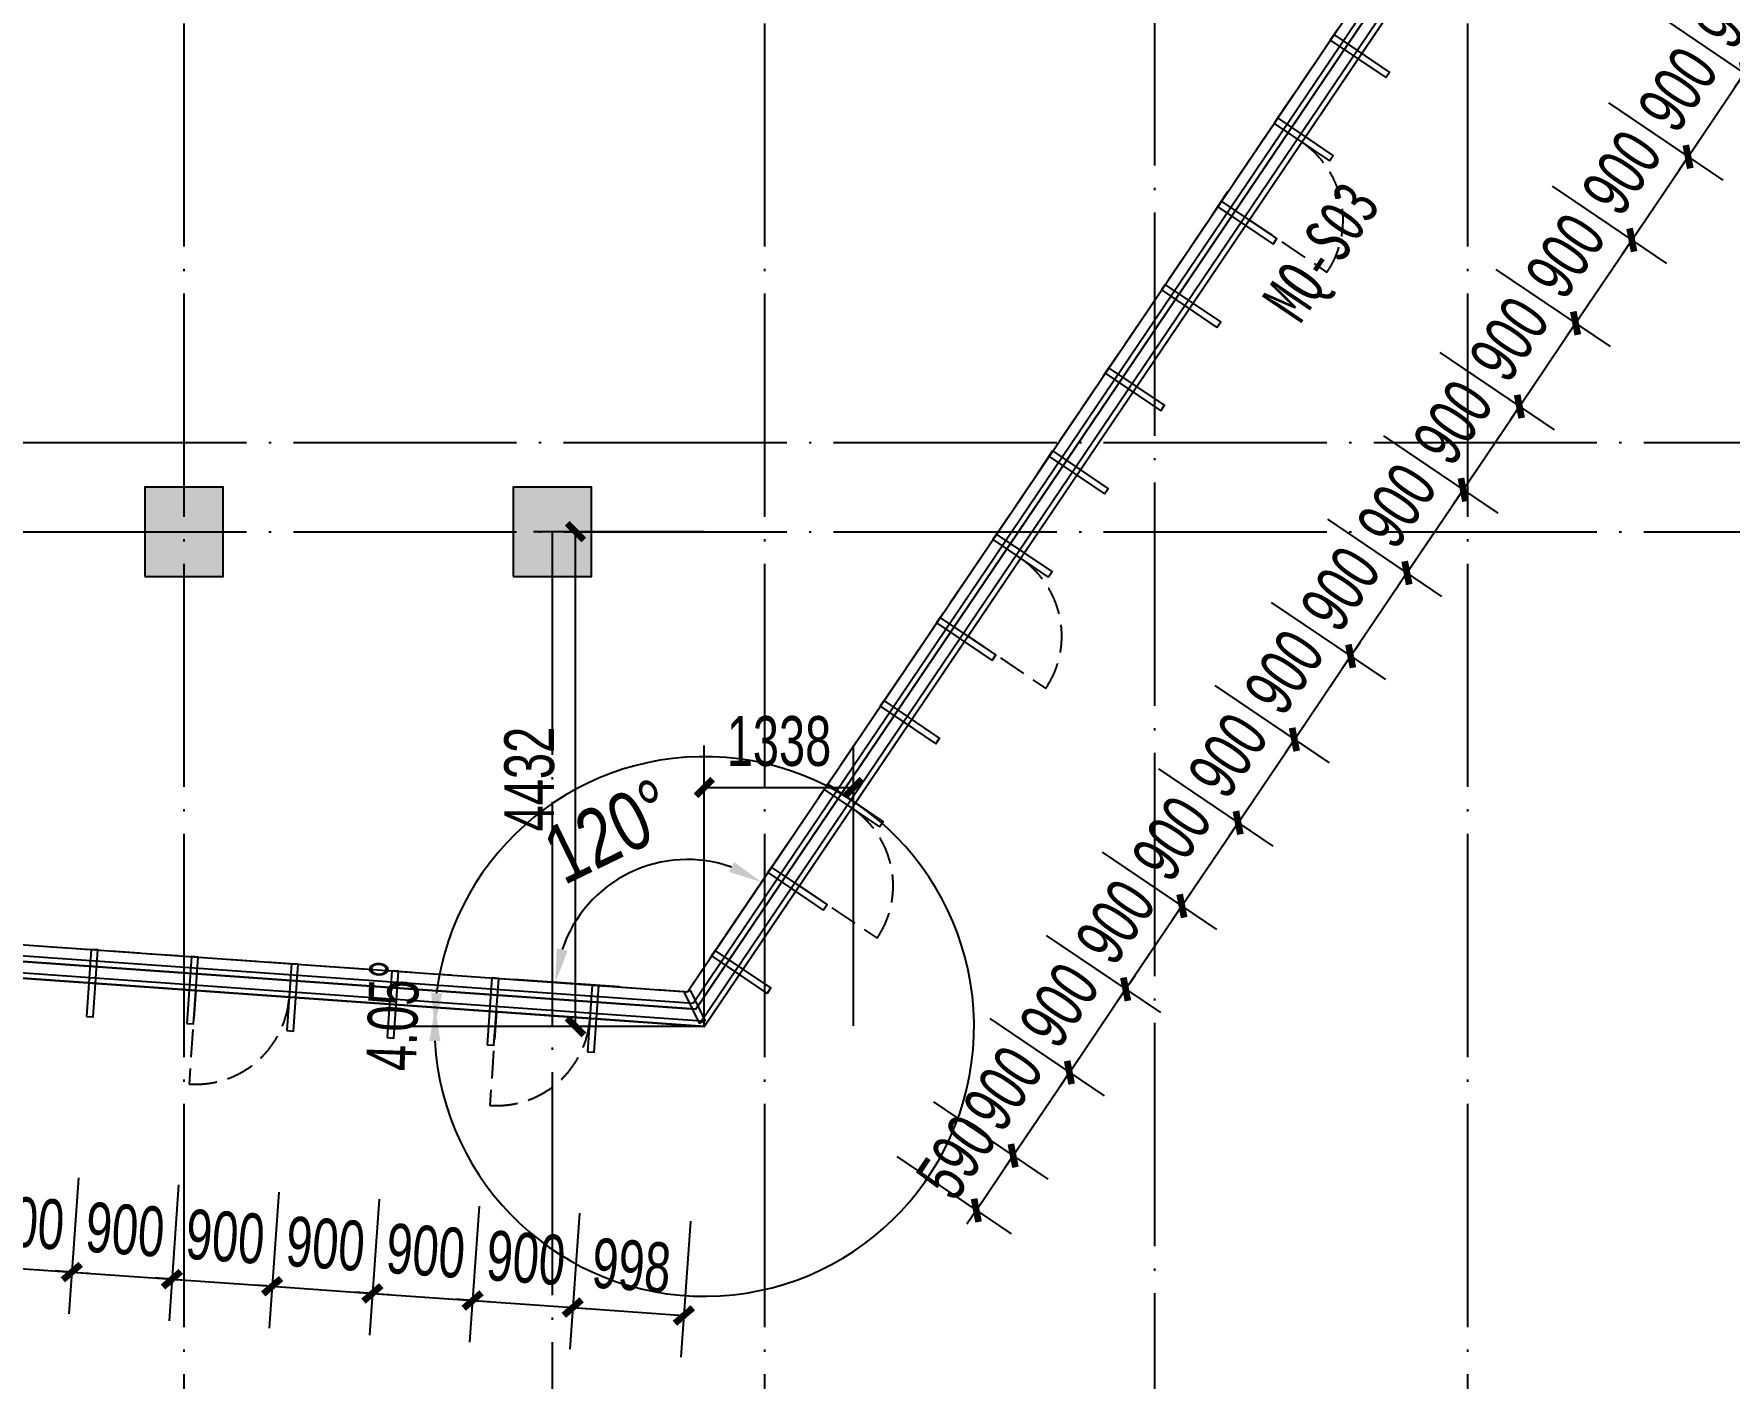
# Model space of a CAD drawing. Extents: x -409435 to 356702, y -107829 to 330904.
# Drawn here: x 103056 to 118244, y 170618 to 182659 of the extents above; entities that cross this region are included whole.
import ezdxf
from ezdxf.xclip import XClip

# ---------------------------------------------------------------- set-up
doc = ezdxf.new("R2010")
doc.units = 0
doc.header["$LTSCALE"] = 1000
doc.header["$MEASUREMENT"] = 0
doc.header["$XCLIPFRAME"] = 0
for name, pattern in [('104-14# 核心筒$0$DOTE', [2.42, 2, -0.2, 0.02, -0.2]), ('14#楼幕墙$0$DASH', [0.35, 0.25, -0.1]), ('X-104 14#平面$0$$0$DASH', [0.35, 0.25, -0.1])]:
    doc.linetypes.add(name, pattern=pattern)
for name, color, linetype in [('01-标注_尺寸', 124, 'Continuous'), ('104-14# 核心筒$0$A-C_玻璃幕墙', 140, 'Continuous'), ('104-14# 核心筒$0$A_AXIS-轴线', 36, '104-14# 核心筒$0$DOTE'), ('104-14# 核心筒$0$A_STR-砼柱', 51, 'Continuous'), ('14#楼幕墙$0$A-C_玻璃幕墙', 140, 'Continuous'), ('14#楼幕墙$0$A-C_窗', 140, 'Continuous'), ('PUB_HATCH', 8, 'Continuous'), ('X-104 14#平面$0$01-标注_尺寸', 124, 'Continuous'), ('X-104 14#平面$0$02-TEXT_门窗', 151, 'Continuous'), ('X-104 14#平面$0$A-C_玻璃幕墙', 140, 'Continuous'), ('X-104 14#平面$0$A-TECH_结构', 21, 'Continuous')]:
    doc.layers.add(name, color=color, linetype=linetype)
doc.layers.add('X-104 14#平面$0$000套内', color=226, linetype='Continuous', lineweight=30, plot=False)
doc.styles.add('_TCH_DIM_T3', font='ros.shx', dxfattribs={"width": 0.705882, "bigfont": 'jd.shx'})
doc.styles.add('X-104 14#平面$0$_TCH_DIM_T3', font='ros.shx', dxfattribs={"width": 0.8, "bigfont": 'jd.shx'})
doc.styles.add('X-104 14#平面$0$_TCH_WINDOW', font='STXIHEI_0.TTF', dxfattribs={"width": 0.75, "height": 3.5})
doc.dimstyles.new('_TCH_ARCH&&150', dxfattribs={"dimtxt": 446.25, "dimasz": 150, "dimexe": 375, "dimexo": 450, "dimgap": 189.375, "dimtad": 1, "dimdec": 0, "dimzin": 0, "dimdsep": 46, "dimtxsty": '_TCH_DIM_T3', "dimblk": 'ARCHTICK', "dimcen": 0.09, "dimclrt": 7, "dimazin": 2, "dimtfac": 1, "dimtdec": 0, "dimtix": 1, "dimtmove": 2, "dimatfit": 3, "dimfxl": 0, "dimtolj": 1, "dimtzin": 0, "dimarcsym": 0})
doc.dimstyles.new('_TCH_ARROW&&150', dxfattribs={"dimtxt": 446.25, "dimasz": 300, "dimexe": 375, "dimexo": 450, "dimgap": 150, "dimtad": 1, "dimdec": 0, "dimzin": 0, "dimdsep": 46, "dimtxsty": '_TCH_DIM_T3', "dimcen": 0.09, "dimclrt": 7, "dimazin": 2, "dimtfac": 1, "dimtdec": 0, "dimtix": 1, "dimtmove": 2, "dimatfit": 3, "dimfxl": 0, "dimtolj": 1, "dimtzin": 0, "dimarcsym": 0})
doc.dimstyles.new('X-104 14#平面$0$_TCH_ARROW&&150', dxfattribs={"dimtxt": 525, "dimasz": 300, "dimexe": 375, "dimexo": 450, "dimgap": 150, "dimtad": 1, "dimdec": 0, "dimzin": 0, "dimdsep": 46, "dimtxsty": 'X-104 14#平面$0$_TCH_DIM_T3', "dimcen": 0.09, "dimclrt": 7, "dimazin": 2, "dimtfac": 1, "dimtdec": 0, "dimtix": 1, "dimtmove": 2, "dimatfit": 3, "dimfxl": 0, "dimtolj": 1, "dimtzin": 0, "dimarcsym": 0})

# ---------------------------------------------------------------- blocks, each defined once
blk = doc.blocks.new('14#楼幕墙$0$A$C103B1A8E')
blk.add_lwpolyline([(0, 0), (60, 0), (60, 600), (0, 600)], close=True)
blk = doc.blocks.new('14#楼幕墙$0$A$C678332E3')
blk.add_lwpolyline([(0, 0), (60, 0), (60, 300), (0, 300)], close=True)
blk = doc.blocks.new('14#楼幕墙$0$A$C140B3602')
for name, p, rotation in [('14#楼幕墙$0$A$C103B1A8E', (97897, 1351), 54.95189736508091), ('14#楼幕墙$0$A$C103B1A8E', (97380, 614), 54.95189736508091), ('14#楼幕墙$0$A$C103B1A8E', (96863, -123), 54.95189736508091), ('14#楼幕墙$0$A$C103B1A8E', (96346, -860), 54.95189736508091), ('14#楼幕墙$0$A$C103B1A8E', (95829, -1597), 54.95189736508091), ('14#楼幕墙$0$A$C103B1A8E', (95313, -2333), 54.95189736508091), ('14#楼幕墙$0$A$C103B1A8E', (94796, -3070), 54.95189736508091), ('14#楼幕墙$0$A$C103B1A8E', (94279, -3807), 54.95189736508091), ('14#楼幕墙$0$A$C103B1A8E', (93762, -4544), 54.95189736508091), ('14#楼幕墙$0$A$C103B1A8E', (93245, -5281), 54.95189736508091), ('14#楼幕墙$0$A$C103B1A8E', (92728, -6017), 54.95189736508091), ('14#楼幕墙$0$A$C103B1A8E', (86111, -6853), 354.9518973651422), ('14#楼幕墙$0$A$C103B1A8E', (87008, -6932), 354.9518973651422), ('14#楼幕墙$0$A$C103B1A8E', (92211, -6754), 54.95189736508091), ('14#楼幕墙$0$A$C103B1A8E', (87904, -7012), 354.9518973651422), ('14#楼幕墙$0$A$C103B1A8E', (88801, -7091), 354.9518973651422), ('14#楼幕墙$0$A$C103B1A8E', (89697, -7170), 354.9518973651422), ('14#楼幕墙$0$A$C103B1A8E', (90594, -7249), 354.9518973651422), ('14#楼幕墙$0$A$C678332E3', (91525, -6714), 204.9518973650777)]:
    blk.add_blockref(name, p, dxfattribs=dict(rotation=rotation))
blk = doc.blocks.new('14#楼幕墙$0$A$C2CD63A88')
at = {"linetype": '14#楼幕墙$0$DASH'}
blk.add_lwpolyline([(0, 670), (0, -170)], dxfattribs=at)
blk.add_arc((0, 670), 840, 270, 0, dxfattribs=at)
blk = doc.blocks.new('14#楼幕墙')
at = {"layer": '14#楼幕墙$0$A-C_玻璃幕墙'}
for p, q in [((109037, 173820), (119215, 188882)), ((109062, 173768), (119297, 188914)), ((108911, 174079), (118802, 188717)), ((108961, 173976), (118967, 188783)), ((82843, 175924), (108911, 174079)), ((82701, 175834), (108961, 173976)), ((82418, 175654), (109062, 173768)), ((82488, 175699), (109037, 173820))]:
    blk.add_line(p, q, dxfattribs=at)
blk.add_lwpolyline([(120742, 216995), (99427, 222925), (92266, 197155), (62308, 195791), (62738, 196820), (22065, 195795), (17309, 179208), (53491, 179840), (52927, 177185), (83500, 178466), (82418, 175654), (109062, 173768), (119297, 188914), (117563, 189300)], close=True, dxfattribs=at)
at = {"layer": '14#楼幕墙$0$A-C_玻璃幕墙', "rotation": 1.000000000000248}
blk.add_blockref('14#楼幕墙$0$A$C140B3602', (17309, 179208), dxfattribs=at)
at = {"layer": '14#楼幕墙$0$A-C_窗'}
for p, rotation in [((114500, 180618), 55.95189736508349), ((111980, 176890), 55.95189736508349), ((110469, 174653), 55.95189736508349), ((104458, 173422), 355.9518973650807), ((107152, 173231), 355.9518973650807)]:
    blk.add_blockref('14#楼幕墙$0$A$C2CD63A88', p, dxfattribs=dict(at, rotation=rotation))
blk = doc.blocks.new('_FZH')
blk.add_lwpolyline([(-0.5, -0.5), (0.5, -0.5), (0.5, 0.5), (-0.5, 0.5)], close=True)
at = {"layer": 'PUB_HATCH'}
blk.add_solid([(-0.5, -0.5), (0.5, -0.5), (-0.5, 0.5), (0.5, 0.5)], dxfattribs=at)
blk = doc.blocks.new('104-14# 核心筒')
at = {"layer": '104-14# 核心筒$0$A-C_玻璃幕墙'}
blk.add_lwpolyline([(82417.6, 175653.6), (83499.8, 178465.9), (52926.6, 177184.7), (53491, 179839.8), (17309.3, 179208.2), (22065.4, 195794.6), (62738.3, 196820), (62307.5, 195791.2), (92265.6, 197155.1), (99426.9, 222925), (120741.8, 216994.6), (117562.9, 189300.5), (119297.3, 188914.5), (109062.3, 173767.9), (82417.6, 175653.6)], dxfattribs=at)
at = {"layer": '104-14# 核心筒$0$A_AXIS-轴线'}
for p, q in [((104400, 228733.6), (104400, 169654.9)), ((109600, 228733.6), (109600, 169654.9)), ((115900, 228733.6), (115900, 169654.9)), ((113095, 185900), (113095, 169654.9)), ((59400, 179000), (120259.9, 179000)), ((59400, 178200), (120259.9, 178200)), ((107700, 178200), (107700, 169654.9))]:
    blk.add_line(p, q, dxfattribs=at)
at = {"layer": '104-14# 核心筒$0$A_STR-砼柱', "xscale": 700, "yscale": 800, "zscale": 800}
for p in [(104400, 178200), (107700, 178200.1)]:
    blk.add_blockref('_FZH', p, dxfattribs=at)
blk = doc.blocks.new('*D2626')
at = {"layer": 'Defpoints', "color": 0, "transparency": 16777216}
for p in [(108788, 175258), (109000, 174212), (108751, 174091), (108911, 174079)]:
    blk.add_point(p, dxfattribs=at)
at = {"layer": 'X-104 14#平面$0$01-标注_尺寸', "color": 0, "lineweight": -2, "transparency": 16777216}
for p, q in [((109252, 174585), (109784, 175372)), ((108302, 174122), (107355, 174190))]:
    blk.add_line(p, q, dxfattribs=at)
blk.add_arc((108911, 174079), 1185, 70.4972, 161.4066, dxfattribs=at)
at = {"layer": 'X-104 14#平面$0$01-标注_尺寸', "color": 0, "transparency": 16777216}
for points in [[(109329, 175241), (109284, 175152), (109574, 175061)], [(107837, 174447), (107739, 174467), (107729, 174163)]]:
    blk.add_solid(points, dxfattribs=at)
at = {"layer": 'X-104 14#平面$0$01-标注_尺寸', "color": 7, "transparency": 16777216, "insert": (108212, 175516), "char_height": 525, "attachment_point": 5, "rotation": 25.9519, "style": 'X-104 14#平面$0$_TCH_DIM_T3'}
blk.add_mtext('\\A1;120°', dxfattribs=at)
blk = doc.blocks.new('_ArchTick')
at = {"color": 0, "linetype": 'ByBlock', "const_width": 0.4}
blk.add_lwpolyline([(-0.5, -0.5), (0.5, 0.5)], dxfattribs=at)
blk = doc.blocks.new('*D625')
at = {"layer": '01-标注_尺寸', "color": 0, "lineweight": -2, "transparency": 16777216}
for p, q in [((109062, 173774), (109062, 176284)), ((110400, 173774), (110400, 176284)), ((109062, 175909), (110400, 175909))]:
    blk.add_line(p, q, dxfattribs=at)
at = {"layer": 'Defpoints', "color": 0, "transparency": 16777216}
for p in [(110400, 175909), (109062, 173324), (110400, 173324)]:
    blk.add_point(p, dxfattribs=at)
at = {"layer": '01-标注_尺寸', "color": 0, "lineweight": -2, "transparency": 16777216, "xscale": 150, "yscale": 150, "zscale": 150, "rotation": 180}
blk.add_blockref('_ArchTick', (109062, 175909), dxfattribs=at)
at = {"layer": '01-标注_尺寸', "color": 0, "lineweight": -2, "transparency": 16777216, "xscale": 150, "yscale": 150, "zscale": 150}
blk.add_blockref('_ArchTick', (110400, 175909), dxfattribs=at)
at = {"layer": '01-标注_尺寸', "color": 7, "transparency": 16777216, "insert": (109731, 176322), "char_height": 446.2, "attachment_point": 5, "style": '_TCH_DIM_T3'}
blk.add_mtext('\\A1;1338', dxfattribs=at)
blk = doc.blocks.new('*D626')
at = {"layer": '01-标注_尺寸', "color": 0, "lineweight": -2, "transparency": 16777216}
for p, q in [((109062, 178200), (107533, 178200)), ((107908, 173768), (107908, 178200)), ((109062, 173768), (107533, 173768))]:
    blk.add_line(p, q, dxfattribs=at)
at = {"layer": 'Defpoints', "color": 0, "transparency": 16777216}
for p in [(107908, 178200), (109512, 178200), (109512, 173768)]:
    blk.add_point(p, dxfattribs=at)
at = {"layer": '01-标注_尺寸', "color": 0, "lineweight": -2, "transparency": 16777216, "xscale": 150, "yscale": 150, "zscale": 150}
for p, rotation in [((107908, 178200), 90), ((107908, 173768), 270)]:
    blk.add_blockref('_ArchTick', p, dxfattribs=dict(at, rotation=rotation))
at = {"layer": '01-标注_尺寸', "color": 7, "transparency": 16777216, "insert": (107496, 175984), "char_height": 446.2, "attachment_point": 5, "rotation": 90, "style": '_TCH_DIM_T3'}
blk.add_mtext('\\A1;4432', dxfattribs=at)
blk = doc.blocks.new('*D627')
at = {"layer": '01-标注_尺寸', "color": 0, "lineweight": -2, "transparency": 16777216}
for p, q in [((107889, 173851), (106277, 173965)), ((107886, 173768), (106270, 173768))]:
    blk.add_line(p, q, dxfattribs=at)
blk.add_arc((109062, 173768), 2417, 183.067, 172.8849, dxfattribs=at)
at = {"layer": '01-标注_尺寸', "color": 0, "transparency": 16777216}
for points in [[(106713, 174064), (106614, 174070), (106645, 173768)], [(106598, 173639), (106698, 173638), (106651, 173939)]]:
    blk.add_solid(points, dxfattribs=at)
at = {"layer": 'Defpoints', "color": 0, "transparency": 16777216}
for p in [(106648, 173882), (108336, 173768), (108338, 173819), (109062, 173768)]:
    blk.add_point(p, dxfattribs=at)
at = {"layer": '01-标注_尺寸', "color": 7, "transparency": 16777216, "insert": (106274, 173866), "char_height": 446.2, "attachment_point": 5, "rotation": 87.9759, "style": '_TCH_DIM_T3'}
blk.add_mtext('\\A1;4.05°', dxfattribs=at)
blk = doc.blocks.new('*D1586')
at = {"layer": '01-标注_尺寸', "color": 0, "lineweight": -2, "transparency": 16777216}
for p, q in [((102557, 172476), (102470, 171257)), ((103454, 172412), (103368, 171194)), ((102497, 171631), (102347, 171642)), ((102497, 171631), (103395, 171568)), ((103395, 171568), (103544, 171557))]:
    blk.add_line(p, q, dxfattribs=at)
at = {"layer": 'Defpoints', "color": 0, "transparency": 16777216}
for p in [(102588, 172925), (103486, 172861), (103395, 171568)]:
    blk.add_point(p, dxfattribs=at)
at = {"layer": '01-标注_尺寸', "color": 0, "lineweight": -2, "transparency": 16777216, "xscale": 150, "yscale": 150, "zscale": 150}
for p, rotation in [((102497, 171631), 355.95189736508), ((103395, 171568), 175.95189736508)]:
    blk.add_blockref('_ArchTick', p, dxfattribs=dict(at, rotation=rotation))
at = {"layer": '01-标注_尺寸', "color": 7, "transparency": 16777216, "insert": (102975, 172011), "char_height": 446.2, "attachment_point": 5, "rotation": 355.9519, "style": '_TCH_DIM_T3'}
blk.add_mtext('\\A1;900', dxfattribs=at)
blk = doc.blocks.new('*D1587')
at = {"layer": '01-标注_尺寸', "color": 0, "lineweight": -2, "transparency": 16777216}
for p, q in [((103454, 172412), (103368, 171194)), ((104352, 172349), (104266, 171130)), ((103395, 171568), (103245, 171578)), ((103395, 171568), (104292, 171504)), ((104292, 171504), (104442, 171493))]:
    blk.add_line(p, q, dxfattribs=at)
at = {"layer": 'Defpoints', "color": 0, "transparency": 16777216}
for p in [(103486, 172861), (104384, 172798), (104292, 171504)]:
    blk.add_point(p, dxfattribs=at)
at = {"layer": '01-标注_尺寸', "color": 0, "lineweight": -2, "transparency": 16777216, "xscale": 150, "yscale": 150, "zscale": 150}
for p, rotation in [((103395, 171568), 355.9518973650806), ((104292, 171504), 175.9518973650807)]:
    blk.add_blockref('_ArchTick', p, dxfattribs=dict(at, rotation=rotation))
at = {"layer": '01-标注_尺寸', "color": 7, "transparency": 16777216, "insert": (103873, 171947), "char_height": 446.2, "attachment_point": 5, "rotation": 355.9519, "style": '_TCH_DIM_T3'}
blk.add_mtext('\\A1;900', dxfattribs=at)
blk = doc.blocks.new('*D1588')
at = {"layer": '01-标注_尺寸', "color": 0, "lineweight": -2, "transparency": 16777216}
for p, q in [((104352, 172349), (104266, 171130)), ((105250, 172285), (105164, 171066)), ((104292, 171504), (104143, 171515)), ((104292, 171504), (105190, 171441)), ((105190, 171441), (105340, 171430))]:
    blk.add_line(p, q, dxfattribs=at)
at = {"layer": 'Defpoints', "color": 0, "transparency": 16777216}
for p in [(104384, 172798), (105282, 172734), (105190, 171441)]:
    blk.add_point(p, dxfattribs=at)
at = {"layer": '01-标注_尺寸', "color": 0, "lineweight": -2, "transparency": 16777216, "xscale": 150, "yscale": 150, "zscale": 150}
for p, rotation in [((104292, 171504), 355.9518973650815), ((105190, 171441), 175.9518973650815)]:
    blk.add_blockref('_ArchTick', p, dxfattribs=dict(at, rotation=rotation))
at = {"layer": '01-标注_尺寸', "color": 7, "transparency": 16777216, "insert": (104770, 171884), "char_height": 446.2, "attachment_point": 5, "rotation": 355.9519, "style": '_TCH_DIM_T3'}
blk.add_mtext('\\A1;900', dxfattribs=at)
blk = doc.blocks.new('*D1589')
at = {"layer": '01-标注_尺寸', "color": 0, "lineweight": -2, "transparency": 16777216}
for p, q in [((105250, 172285), (105164, 171066)), ((106148, 172222), (106061, 171003)), ((105190, 171441), (105041, 171451)), ((105190, 171441), (106088, 171377)), ((106088, 171377), (106238, 171366))]:
    blk.add_line(p, q, dxfattribs=at)
at = {"layer": 'Defpoints', "color": 0, "transparency": 16777216}
for p in [(105282, 172734), (106180, 172670), (106088, 171377)]:
    blk.add_point(p, dxfattribs=at)
at = {"layer": '01-标注_尺寸', "color": 0, "lineweight": -2, "transparency": 16777216, "xscale": 150, "yscale": 150, "zscale": 150}
for p, rotation in [((105190, 171441), 355.9518973650805), ((106088, 171377), 175.9518973650804)]:
    blk.add_blockref('_ArchTick', p, dxfattribs=dict(at, rotation=rotation))
at = {"layer": '01-标注_尺寸', "color": 7, "transparency": 16777216, "insert": (105668, 171820), "char_height": 446.2, "attachment_point": 5, "rotation": 355.9519, "style": '_TCH_DIM_T3'}
blk.add_mtext('\\A1;900', dxfattribs=at)
blk = doc.blocks.new('*D1590')
at = {"layer": '01-标注_尺寸', "color": 0, "lineweight": -2, "transparency": 16777216}
for p, q in [((106148, 172222), (106061, 171003)), ((107045, 172158), (106959, 170939)), ((106088, 171377), (105938, 171388)), ((106088, 171377), (106986, 171313)), ((106986, 171313), (107135, 171303))]:
    blk.add_line(p, q, dxfattribs=at)
at = {"layer": 'Defpoints', "color": 0, "transparency": 16777216}
for p in [(106180, 172670), (107077, 172607), (106986, 171313)]:
    blk.add_point(p, dxfattribs=at)
at = {"layer": '01-标注_尺寸', "color": 0, "lineweight": -2, "transparency": 16777216, "xscale": 150, "yscale": 150, "zscale": 150}
for p, rotation in [((106088, 171377), 355.9518973650797), ((106986, 171313), 175.9518973650797)]:
    blk.add_blockref('_ArchTick', p, dxfattribs=dict(at, rotation=rotation))
at = {"layer": '01-标注_尺寸', "color": 7, "transparency": 16777216, "insert": (106566, 171757), "char_height": 446.2, "attachment_point": 5, "rotation": 355.9519, "style": '_TCH_DIM_T3'}
blk.add_mtext('\\A1;900', dxfattribs=at)
blk = doc.blocks.new('*D1591')
at = {"layer": '01-标注_尺寸', "color": 0, "lineweight": -2, "transparency": 16777216}
for p, q in [((107045, 172158), (106959, 170939)), ((107943, 172095), (107857, 170876)), ((106986, 171313), (106836, 171324)), ((106986, 171313), (107883, 171250)), ((107883, 171250), (108033, 171239))]:
    blk.add_line(p, q, dxfattribs=at)
at = {"layer": 'Defpoints', "color": 0, "transparency": 16777216}
for p in [(107077, 172607), (107975, 172543), (107883, 171250)]:
    blk.add_point(p, dxfattribs=at)
at = {"layer": '01-标注_尺寸', "color": 0, "lineweight": -2, "transparency": 16777216, "xscale": 150, "yscale": 150, "zscale": 150}
for p, rotation in [((106986, 171313), 355.9518973650823), ((107883, 171250), 175.9518973650823)]:
    blk.add_blockref('_ArchTick', p, dxfattribs=dict(at, rotation=rotation))
at = {"layer": '01-标注_尺寸', "color": 7, "transparency": 16777216, "insert": (107464, 171693), "char_height": 446.2, "attachment_point": 5, "rotation": 355.9519, "style": '_TCH_DIM_T3'}
blk.add_mtext('\\A1;900', dxfattribs=at)
blk = doc.blocks.new('*D1592')
at = {"layer": '01-标注_尺寸', "color": 0, "lineweight": -2, "transparency": 16777216}
for p, q in [((107943, 172095), (107857, 170876)), ((108939, 172024), (108853, 170805)), ((107883, 171250), (108879, 171179))]:
    blk.add_line(p, q, dxfattribs=at)
at = {"layer": 'Defpoints', "color": 0, "transparency": 16777216}
for p in [(107975, 172543), (108971, 172473), (108879, 171179)]:
    blk.add_point(p, dxfattribs=at)
at = {"layer": '01-标注_尺寸', "color": 0, "lineweight": -2, "transparency": 16777216, "xscale": 150, "yscale": 150, "zscale": 150}
for p, rotation in [((107883, 171250), 175.9518973650803), ((108879, 171179), 355.9518973650802)]:
    blk.add_blockref('_ArchTick', p, dxfattribs=dict(at, rotation=rotation))
at = {"layer": '01-标注_尺寸', "color": 7, "transparency": 16777216, "insert": (108410, 171626), "char_height": 446.2, "attachment_point": 5, "rotation": 355.9519, "style": '_TCH_DIM_T3'}
blk.add_mtext('\\A1;998', dxfattribs=at)
blk = doc.blocks.new('*D1614')
at = {"layer": '01-标注_尺寸', "color": 0, "lineweight": -2, "transparency": 16777216}
for p, q in [((111116, 173092), (112140, 172401)), ((111829, 172611), (111913, 172735)), ((110786, 172603), (111810, 171911)), ((111499, 172121), (111829, 172611)), ((111499, 172121), (111415, 171997))]:
    blk.add_line(p, q, dxfattribs=at)
at = {"layer": 'Defpoints', "color": 0, "transparency": 16777216}
for p in [(110744, 173344), (110413, 172855), (111829, 172611)]:
    blk.add_point(p, dxfattribs=at)
at = {"layer": '01-标注_尺寸', "color": 0, "lineweight": -2, "transparency": 16777216, "xscale": 150, "yscale": 150, "zscale": 150}
for p, rotation in [((111829, 172611), 235.9518973651002), ((111499, 172121), 55.95189736510019)]:
    blk.add_blockref('_ArchTick', p, dxfattribs=dict(at, rotation=rotation))
at = {"layer": '01-标注_尺寸', "color": 7, "transparency": 16777216, "insert": (111322, 172597), "char_height": 446.2, "attachment_point": 5, "rotation": 55.9519, "style": '_TCH_DIM_T3'}
blk.add_mtext('\\A1;590', dxfattribs=at)
blk = doc.blocks.new('*D1615')
at = {"layer": '01-标注_尺寸', "color": 0, "lineweight": -2, "transparency": 16777216}
for p, q in [((111620, 173838), (112644, 173146)), ((112333, 173356), (112417, 173481)), ((111829, 172611), (112333, 173356)), ((111116, 173092), (112140, 172401)), ((111829, 172611), (111745, 172486))]:
    blk.add_line(p, q, dxfattribs=at)
at = {"layer": 'Defpoints', "color": 0, "transparency": 16777216}
for p in [(111247, 174090), (110744, 173344), (112333, 173356)]:
    blk.add_point(p, dxfattribs=at)
at = {"layer": '01-标注_尺寸', "color": 0, "lineweight": -2, "transparency": 16777216, "xscale": 150, "yscale": 150, "zscale": 150}
for p, rotation in [((112333, 173356), 235.9518973651018), ((111829, 172611), 55.95189736510186)]:
    blk.add_blockref('_ArchTick', p, dxfattribs=dict(at, rotation=rotation))
at = {"layer": '01-标注_尺寸', "color": 7, "transparency": 16777216, "insert": (111740, 173214), "char_height": 446.2, "attachment_point": 5, "rotation": 55.9519, "style": '_TCH_DIM_T3'}
blk.add_mtext('\\A1;900', dxfattribs=at)
blk = doc.blocks.new('*D1616')
at = {"layer": '01-标注_尺寸', "color": 0, "lineweight": -2, "transparency": 16777216}
for p, q in [((112124, 174584), (113148, 173892)), ((112837, 174102), (112921, 174226)), ((112333, 173356), (112837, 174102)), ((111620, 173838), (112644, 173146)), ((112333, 173356), (112249, 173232))]:
    blk.add_line(p, q, dxfattribs=at)
at = {"layer": 'Defpoints', "color": 0, "transparency": 16777216}
for p in [(111751, 174836), (111247, 174090), (112837, 174102)]:
    blk.add_point(p, dxfattribs=at)
at = {"layer": '01-标注_尺寸', "color": 0, "lineweight": -2, "transparency": 16777216, "xscale": 150, "yscale": 150, "zscale": 150}
for p, rotation in [((112837, 174102), 235.9518973651013), ((112333, 173356), 55.9518973651013)]:
    blk.add_blockref('_ArchTick', p, dxfattribs=dict(at, rotation=rotation))
at = {"layer": '01-标注_尺寸', "color": 7, "transparency": 16777216, "insert": (112244, 173960), "char_height": 446.2, "attachment_point": 5, "rotation": 55.9519, "style": '_TCH_DIM_T3'}
blk.add_mtext('\\A1;900', dxfattribs=at)
blk = doc.blocks.new('*D1617')
at = {"layer": '01-标注_尺寸', "color": 0, "lineweight": -2, "transparency": 16777216}
for p, q in [((112628, 175330), (113652, 174638)), ((113341, 174848), (113425, 174972)), ((112837, 174102), (113341, 174848)), ((112124, 174584), (113148, 173892)), ((112837, 174102), (112753, 173978))]:
    blk.add_line(p, q, dxfattribs=at)
at = {"layer": 'Defpoints', "color": 0, "transparency": 16777216}
for p in [(112255, 175582), (111751, 174836), (113341, 174848)]:
    blk.add_point(p, dxfattribs=at)
at = {"layer": '01-标注_尺寸', "color": 0, "lineweight": -2, "transparency": 16777216, "xscale": 150, "yscale": 150, "zscale": 150}
for p, rotation in [((113341, 174848), 235.9518973651012), ((112837, 174102), 55.95189736510123)]:
    blk.add_blockref('_ArchTick', p, dxfattribs=dict(at, rotation=rotation))
at = {"layer": '01-标注_尺寸', "color": 7, "transparency": 16777216, "insert": (112747, 174706), "char_height": 446.2, "attachment_point": 5, "rotation": 55.9519, "style": '_TCH_DIM_T3'}
blk.add_mtext('\\A1;900', dxfattribs=at)
blk = doc.blocks.new('*D1618')
at = {"layer": '01-标注_尺寸', "color": 0, "lineweight": -2, "transparency": 16777216}
for p, q in [((113132, 176075), (114156, 175383)), ((113341, 174848), (113845, 175593)), ((113845, 175593), (113929, 175718)), ((112628, 175330), (113652, 174638)), ((113341, 174848), (113257, 174723))]:
    blk.add_line(p, q, dxfattribs=at)
at = {"layer": 'Defpoints', "color": 0, "transparency": 16777216}
for p in [(112759, 176327), (112255, 175582), (113845, 175593)]:
    blk.add_point(p, dxfattribs=at)
at = {"layer": '01-标注_尺寸', "color": 0, "lineweight": -2, "transparency": 16777216, "xscale": 150, "yscale": 150, "zscale": 150}
for p, rotation in [((113845, 175593), 235.9518973651013), ((113341, 174848), 55.9518973651013)]:
    blk.add_blockref('_ArchTick', p, dxfattribs=dict(at, rotation=rotation))
at = {"layer": '01-标注_尺寸', "color": 7, "transparency": 16777216, "insert": (113251, 175452), "char_height": 446.2, "attachment_point": 5, "rotation": 55.9519, "style": '_TCH_DIM_T3'}
blk.add_mtext('\\A1;900', dxfattribs=at)
blk = doc.blocks.new('*D1619')
at = {"layer": '01-标注_尺寸', "color": 0, "lineweight": -2, "transparency": 16777216}
for p, q in [((113636, 176821), (114660, 176129)), ((113845, 175593), (114349, 176339)), ((114349, 176339), (114433, 176463)), ((113132, 176075), (114156, 175383)), ((113845, 175593), (113761, 175469))]:
    blk.add_line(p, q, dxfattribs=at)
at = {"layer": 'Defpoints', "color": 0, "transparency": 16777216}
for p in [(113263, 177073), (114349, 176339), (112759, 176327)]:
    blk.add_point(p, dxfattribs=at)
at = {"layer": '01-标注_尺寸', "color": 0, "lineweight": -2, "transparency": 16777216, "xscale": 150, "yscale": 150, "zscale": 150}
for p, rotation in [((114349, 176339), 235.9518973651019), ((113845, 175593), 55.95189736510186)]:
    blk.add_blockref('_ArchTick', p, dxfattribs=dict(at, rotation=rotation))
at = {"layer": '01-标注_尺寸', "color": 7, "transparency": 16777216, "insert": (113755, 176197), "char_height": 446.2, "attachment_point": 5, "rotation": 55.9519, "style": '_TCH_DIM_T3'}
blk.add_mtext('\\A1;900', dxfattribs=at)
blk = doc.blocks.new('*D1620')
at = {"layer": '01-标注_尺寸', "color": 0, "lineweight": -2, "transparency": 16777216}
for p, q in [((114140, 177567), (115164, 176875)), ((114853, 177085), (114937, 177209)), ((114349, 176339), (114853, 177085)), ((113636, 176821), (114660, 176129)), ((114349, 176339), (114265, 176215))]:
    blk.add_line(p, q, dxfattribs=at)
at = {"layer": 'Defpoints', "color": 0, "transparency": 16777216}
for p in [(113767, 177819), (113263, 177073), (114853, 177085)]:
    blk.add_point(p, dxfattribs=at)
at = {"layer": '01-标注_尺寸', "color": 0, "lineweight": -2, "transparency": 16777216, "xscale": 150, "yscale": 150, "zscale": 150}
for p, rotation in [((114853, 177085), 235.9518973651011), ((114349, 176339), 55.95189736510107)]:
    blk.add_blockref('_ArchTick', p, dxfattribs=dict(at, rotation=rotation))
at = {"layer": '01-标注_尺寸', "color": 7, "transparency": 16777216, "insert": (114259, 176943), "char_height": 446.2, "attachment_point": 5, "rotation": 55.9519, "style": '_TCH_DIM_T3'}
blk.add_mtext('\\A1;900', dxfattribs=at)
blk = doc.blocks.new('*D1621')
at = {"layer": '01-标注_尺寸', "color": 0, "lineweight": -2, "transparency": 16777216}
for p, q in [((114644, 178312), (115667, 177621)), ((115357, 177831), (115441, 177955)), ((114853, 177085), (115357, 177831)), ((114140, 177567), (115164, 176875)), ((114853, 177085), (114769, 176961))]:
    blk.add_line(p, q, dxfattribs=at)
at = {"layer": 'Defpoints', "color": 0, "transparency": 16777216}
for p in [(114271, 178564), (113767, 177819), (115357, 177831)]:
    blk.add_point(p, dxfattribs=at)
at = {"layer": '01-标注_尺寸', "color": 0, "lineweight": -2, "transparency": 16777216, "xscale": 150, "yscale": 150, "zscale": 150}
for p, rotation in [((115357, 177831), 235.9518973651013), ((114853, 177085), 55.9518973651013)]:
    blk.add_blockref('_ArchTick', p, dxfattribs=dict(at, rotation=rotation))
at = {"layer": '01-标注_尺寸', "color": 7, "transparency": 16777216, "insert": (114763, 177689), "char_height": 446.2, "attachment_point": 5, "rotation": 55.9519, "style": '_TCH_DIM_T3'}
blk.add_mtext('\\A1;900', dxfattribs=at)
blk = doc.blocks.new('*D1622')
at = {"layer": '01-标注_尺寸', "color": 0, "lineweight": -2, "transparency": 16777216}
for p, q in [((115148, 179058), (116171, 178366)), ((115861, 178576), (115945, 178701)), ((115357, 177831), (115861, 178576)), ((114644, 178312), (115667, 177621)), ((115357, 177831), (115273, 177706))]:
    blk.add_line(p, q, dxfattribs=at)
at = {"layer": 'Defpoints', "color": 0, "transparency": 16777216}
for p in [(114775, 179310), (114271, 178564), (115861, 178576)]:
    blk.add_point(p, dxfattribs=at)
at = {"layer": '01-标注_尺寸', "color": 0, "lineweight": -2, "transparency": 16777216, "xscale": 150, "yscale": 150, "zscale": 150}
for p, rotation in [((115861, 178576), 235.9518973651014), ((115357, 177831), 55.9518973651014)]:
    blk.add_blockref('_ArchTick', p, dxfattribs=dict(at, rotation=rotation))
at = {"layer": '01-标注_尺寸', "color": 7, "transparency": 16777216, "insert": (115267, 178434), "char_height": 446.2, "attachment_point": 5, "rotation": 55.9519, "style": '_TCH_DIM_T3'}
blk.add_mtext('\\A1;900', dxfattribs=at)
blk = doc.blocks.new('*D1623')
at = {"layer": '01-标注_尺寸', "color": 0, "lineweight": -2, "transparency": 16777216}
for p, q in [((115651, 179804), (116675, 179112)), ((116365, 179322), (116449, 179446)), ((115861, 178576), (116365, 179322)), ((115148, 179058), (116171, 178366)), ((115861, 178576), (115777, 178452))]:
    blk.add_line(p, q, dxfattribs=at)
at = {"layer": 'Defpoints', "color": 0, "transparency": 16777216}
for p in [(115279, 180056), (114775, 179310), (116365, 179322)]:
    blk.add_point(p, dxfattribs=at)
at = {"layer": '01-标注_尺寸', "color": 0, "lineweight": -2, "transparency": 16777216, "xscale": 150, "yscale": 150, "zscale": 150}
for p, rotation in [((116365, 179322), 235.9518973651006), ((115861, 178576), 55.95189736510059)]:
    blk.add_blockref('_ArchTick', p, dxfattribs=dict(at, rotation=rotation))
at = {"layer": '01-标注_尺寸', "color": 7, "transparency": 16777216, "insert": (115771, 179180), "char_height": 446.2, "attachment_point": 5, "rotation": 55.9519, "style": '_TCH_DIM_T3'}
blk.add_mtext('\\A1;900', dxfattribs=at)
blk = doc.blocks.new('*D1624')
at = {"layer": '01-标注_尺寸', "color": 0, "lineweight": -2, "transparency": 16777216}
for p, q in [((116155, 180550), (117179, 179858)), ((116868, 180068), (116952, 180192)), ((116365, 179322), (116868, 180068)), ((115651, 179804), (116675, 179112)), ((116365, 179322), (116281, 179198))]:
    blk.add_line(p, q, dxfattribs=at)
at = {"layer": 'Defpoints', "color": 0, "transparency": 16777216}
for p in [(115783, 180801), (115279, 180056), (116868, 180068)]:
    blk.add_point(p, dxfattribs=at)
at = {"layer": '01-标注_尺寸', "color": 0, "lineweight": -2, "transparency": 16777216, "xscale": 150, "yscale": 150, "zscale": 150}
for p, rotation in [((116868, 180068), 235.9518973651014), ((116365, 179322), 55.95189736510147)]:
    blk.add_blockref('_ArchTick', p, dxfattribs=dict(at, rotation=rotation))
at = {"layer": '01-标注_尺寸', "color": 7, "transparency": 16777216, "insert": (116275, 179926), "char_height": 446.2, "attachment_point": 5, "rotation": 55.9519, "style": '_TCH_DIM_T3'}
blk.add_mtext('\\A1;900', dxfattribs=at)
blk = doc.blocks.new('*D1625')
at = {"layer": '01-标注_尺寸', "color": 0, "lineweight": -2, "transparency": 16777216}
for p, q in [((116659, 181295), (117683, 180603)), ((117372, 180813), (117456, 180938)), ((116868, 180068), (117372, 180813)), ((116155, 180550), (117179, 179858)), ((116868, 180068), (116784, 179943))]:
    blk.add_line(p, q, dxfattribs=at)
at = {"layer": 'Defpoints', "color": 0, "transparency": 16777216}
for p in [(116286, 181547), (115783, 180801), (117372, 180813)]:
    blk.add_point(p, dxfattribs=at)
at = {"layer": '01-标注_尺寸', "color": 0, "lineweight": -2, "transparency": 16777216, "xscale": 150, "yscale": 150, "zscale": 150}
for p, rotation in [((117372, 180813), 235.951897365101), ((116868, 180068), 55.95189736510107)]:
    blk.add_blockref('_ArchTick', p, dxfattribs=dict(at, rotation=rotation))
at = {"layer": '01-标注_尺寸', "color": 7, "transparency": 16777216, "insert": (116779, 180672), "char_height": 446.2, "attachment_point": 5, "rotation": 55.9519, "style": '_TCH_DIM_T3'}
blk.add_mtext('\\A1;900', dxfattribs=at)
blk = doc.blocks.new('*D1626')
at = {"layer": '01-标注_尺寸', "color": 0, "lineweight": -2, "transparency": 16777216}
for p, q in [((117163, 182041), (118187, 181349)), ((117876, 181559), (117960, 181683)), ((117372, 180813), (117876, 181559)), ((116659, 181295), (117683, 180603)), ((117372, 180813), (117288, 180689))]:
    blk.add_line(p, q, dxfattribs=at)
at = {"layer": 'Defpoints', "color": 0, "transparency": 16777216}
for p in [(116790, 182293), (116286, 181547), (117876, 181559)]:
    blk.add_point(p, dxfattribs=at)
at = {"layer": '01-标注_尺寸', "color": 0, "lineweight": -2, "transparency": 16777216, "xscale": 150, "yscale": 150, "zscale": 150}
for p, rotation in [((117876, 181559), 235.9518973651019), ((117372, 180813), 55.95189736510186)]:
    blk.add_blockref('_ArchTick', p, dxfattribs=dict(at, rotation=rotation))
at = {"layer": '01-标注_尺寸', "color": 7, "transparency": 16777216, "insert": (117283, 181417), "char_height": 446.2, "attachment_point": 5, "rotation": 55.9519, "style": '_TCH_DIM_T3'}
blk.add_mtext('\\A1;900', dxfattribs=at)
blk = doc.blocks.new('*D1627')
at = {"layer": '01-标注_尺寸', "color": 0, "lineweight": -2, "transparency": 16777216}
for p, q in [((117667, 182787), (118691, 182095)), ((118380, 182305), (118464, 182429)), ((117876, 181559), (118380, 182305)), ((117163, 182041), (118187, 181349)), ((117876, 181559), (117792, 181435))]:
    blk.add_line(p, q, dxfattribs=at)
at = {"layer": 'Defpoints', "color": 0, "transparency": 16777216}
for p in [(117294, 183039), (116790, 182293), (118380, 182305)]:
    blk.add_point(p, dxfattribs=at)
at = {"layer": '01-标注_尺寸', "color": 0, "lineweight": -2, "transparency": 16777216, "xscale": 150, "yscale": 150, "zscale": 150}
for p, rotation in [((118380, 182305), 235.9518973651007), ((117876, 181559), 55.95189736510067)]:
    blk.add_blockref('_ArchTick', p, dxfattribs=dict(at, rotation=rotation))
at = {"layer": '01-标注_尺寸', "color": 7, "transparency": 16777216, "insert": (117786, 182163), "char_height": 446.2, "attachment_point": 5, "rotation": 55.9519, "style": '_TCH_DIM_T3'}
blk.add_mtext('\\A1;900', dxfattribs=at)
blk = doc.blocks.new('*D1628')
at = {"layer": '01-标注_尺寸', "color": 0, "lineweight": -2, "transparency": 16777216}
for p, q in [((118171, 183532), (119195, 182841)), ((118884, 183051), (118968, 183175)), ((118380, 182305), (118884, 183051)), ((117667, 182787), (118691, 182095)), ((118380, 182305), (118296, 182181))]:
    blk.add_line(p, q, dxfattribs=at)
at = {"layer": 'Defpoints', "color": 0, "transparency": 16777216}
for p in [(117798, 183784), (117294, 183039), (118884, 183051)]:
    blk.add_point(p, dxfattribs=at)
at = {"layer": '01-标注_尺寸', "color": 0, "lineweight": -2, "transparency": 16777216, "xscale": 150, "yscale": 150, "zscale": 150}
for p, rotation in [((118884, 183051), 235.9518973651011), ((118380, 182305), 55.95189736510107)]:
    blk.add_blockref('_ArchTick', p, dxfattribs=dict(at, rotation=rotation))
at = {"layer": '01-标注_尺寸', "color": 7, "transparency": 16777216, "insert": (118290, 182909), "char_height": 446.2, "attachment_point": 5, "rotation": 55.9519, "style": '_TCH_DIM_T3'}
blk.add_mtext('\\A1;900', dxfattribs=at)
blk = doc.blocks.new('X-104 14#平面')
at = {"layer": 'X-104 14#平面$0$000套内'}
blk.add_lwpolyline([(84300, 196642.3), (84300, 186000), (92650, 186000), (92650, 186150), (114074.1, 186150), (115950, 188926.2), (115950, 189200), (117249.4, 189200), (117398.5, 189183.4), (119049.6, 188815.9), (108986.5, 173923.7), (82630.4, 175788.9), (83721.9, 178625.3), (59650, 177616.6), (59650, 196592.1), (62510.5, 196664.2), (62077.6, 195630.6)], close=True, dxfattribs=at)
at = {"layer": 'X-104 14#平面$0$A-C_玻璃幕墙'}
blk.add_lwpolyline([(82417.6, 175653.6), (83499.8, 178465.9), (52926.6, 177184.7), (53491, 179839.8), (17309.3, 179208.2), (22065.4, 195794.6), (62738.3, 196820), (62307.5, 195791.2), (92265.6, 197155.1), (99426.9, 222925), (120741.8, 216994.6), (117562.9, 189300.5), (119297.3, 188914.5), (109062.3, 173767.9), (82417.6, 175653.6)], dxfattribs=at)
at = {"layer": 'X-104 14#平面$0$A-TECH_结构', "linetype": 'X-104 14#平面$0$$0$DASH'}
blk.add_lwpolyline([(108910.7, 174079.4), (118802, 188717.3), (117234.1, 189066.3), (120414.6, 216774.3), (99635.6, 222555.6), (95312.9, 207000.2), (89162.1, 208711.5), (77269.5, 199400), (8635.1, 199400), (5919.8, 186625.4), (-2502.5, 188415.7), (-5635.8, 173674.9), (40532.1, 175690.6), (40199.6, 173602.3), (83848.5, 175853.1)], close=True, dxfattribs=at)
ref = blk.add_blockref('104-14# 核心筒', (0, 0))
XClip(ref).set_block_clipping_path([(-38664.3623821461, -25500), (139216.5485069363, 330900)])
blk.add_blockref('14#楼幕墙', (0, 0))
at = {"layer": 'X-104 14#平面$0$02-TEXT_门窗', "style": 'X-104 14#平面$0$_TCH_WINDOW', "width": 0.75}
blk.add_text('MQ-S03', height=428.14, rotation=55.9519, dxfattribs=at).set_placement((114398.7, 180048.1))
at = {"layer": 'X-104 14#平面$0$01-标注_尺寸'}
dim = blk.add_angular_dim_3p(base=(108787.8367, 175257.9496), center=(108910.705, 174079.4195), p1=(109000.4076, 174212.1685), p2=(108750.8896, 174090.7297), dimstyle='X-104 14#平面$0$_TCH_ARROW&&150', dxfattribs=at)
dim.commit()
dim.dimension.update_dxf_attribs({"geometry": '*D2626', "text_midpoint": (108211.6488, 175515.7564)})

msp = doc.modelspace()

# ---------------------------------------------------------------- block references
msp.add_blockref('X-104 14#平面', (0, 0))

# ---------------------------------------------------------------- dimensions: what is measured, and where the dimension line sits
at = {"layer": '01-标注_尺寸'}
for p1, p2, distance, picture, middle in [((117294.2, 183038.6), (117798.1, 183784.3), -1310.6, '*D1628', (118290.3, 182908.7)), ((116790.3, 182292.9), (117294.2, 183038.6), -1310.6, '*D1627', (117786.4, 182162.9)), ((116286.4, 181547.2), (116790.3, 182292.9), -1310.6, '*D1626', (117282.5, 181417.2)), ((115782.5, 180801.5), (116286.4, 181547.2), -1310.6, '*D1625', (116778.6, 180671.5)), ((115278.6, 180055.8), (115782.5, 180801.5), -1310.6, '*D1624', (116274.7, 179925.8)), ((114774.7, 179310.1), (115278.6, 180055.8), -1310.6, '*D1623', (115770.8, 179180.1)), ((114270.8, 178564.4), (114774.7, 179310.1), -1310.6, '*D1622', (115266.9, 178434.4)), ((113766.9, 177818.6), (114270.8, 178564.4), -1310.6, '*D1621', (114763, 177688.7)), ((109512.3, 173767.9), (109512.3, 178200), 1604.1, '*D626', (107495.7, 175984)), ((113263, 177072.9), (113766.9, 177818.6), -1310.6, '*D1620', (114259.1, 176943)), ((112759.1, 176327.2), (113263, 177072.9), -1310.6, '*D1619', (113755.2, 176197.3)), ((109062.3, 173323.7), (110400, 173323.7), 2585.6, '*D625', (109731.1, 176321.8)), ((112255.2, 175581.5), (112759.1, 176327.2), -1310.6, '*D1618', (113251.3, 175451.5)), ((111751.3, 174835.8), (112255.2, 175581.5), -1310.6, '*D1617', (112747.4, 174705.8)), ((111247.4, 174090.1), (111751.3, 174835.8), -1310.6, '*D1616', (112243.5, 173960.1)), ((110743.5, 173344.4), (111247.4, 174090.1), -1310.6, '*D1615', (111739.6, 173214.4)), ((110413, 172855.2), (110743.5, 173344.4), -1310.6, '*D1614', (111322.4, 172597)), ((102588.5, 172924.6), (103486.2, 172861.1), -1296.7, '*D1586', (102974.9, 172010.9)), ((103486.2, 172861.1), (104384, 172797.5), -1296.7, '*D1587', (103872.7, 171947.3)), ((104384, 172797.5), (105281.7, 172734), -1296.7, '*D1588', (104770.5, 171883.8)), ((105281.7, 172734), (106179.5, 172670.5), -1296.7, '*D1589', (105668.2, 171820.2)), ((106179.5, 172670.5), (107077.3, 172606.9), -1296.7, '*D1590', (106566, 171756.7)), ((107077.3, 172606.9), (107975, 172543.4), -1296.7, '*D1591', (107463.7, 171693.2)), ((107975, 172543.4), (108970.7, 172472.9), -1296.7, '*D1592', (108410.4, 171626.2))]:
    dim = msp.add_aligned_dim(p1=p1, p2=p2, distance=distance, dimstyle='_TCH_ARCH&&150', dxfattribs=at)
    dim.commit()
    dim.dimension.update_dxf_attribs({"geometry": picture, "text_midpoint": middle})
dim = msp.add_angular_dim_3p(base=(106647.6, 173881.8), center=(109062.3, 173767.9), p1=(108338.1, 173819.2), p2=(108336.3, 173767.9), dimstyle='_TCH_ARROW&&150', dxfattribs=at)
dim.commit()
dim.dimension.update_dxf_attribs({"geometry": '*D627', "text_midpoint": (106273.5, 173866.5)})

doc.saveas('drawing.dxf')
